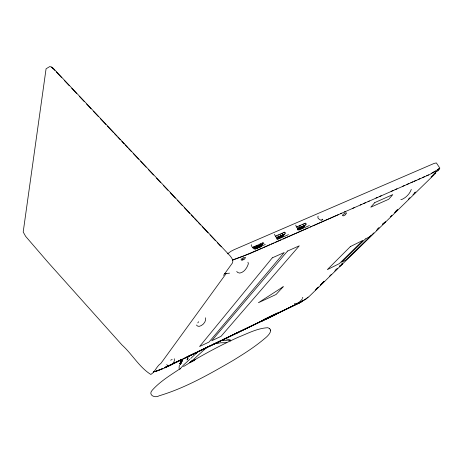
<?xml version="1.0" encoding="UTF-8"?>
<svg xmlns="http://www.w3.org/2000/svg" width="463" height="463" viewBox="0 0 463 463"><rect width="100%" height="100%" fill="white"/><g stroke="black" fill="none" stroke-linecap="round" stroke-linejoin="round"><path stroke-width="0.69" d="M179.36 364.994L179.036 368.432M180.668 363.073C178.926 365.591 181.398 359.792 181.959 359.757L182.347 360.052M180.518 364.161L180.072 363.443L180.489 362.245L180.877 362.546M318.116 216.117L317.815 217.135L318.255 218.49L320.57 220.122L321.854 219.954L322.763 219.167L321.86 220.209M295.915 225.093L295.782 225.626L298.334 229.862M274.756 234.249L274.611 234.782L277.163 239.087M251.403 244.701L251.218 245.361L252.746 247.983M180.628 362.02L180.217 363.455L182.028 360.249L182.457 360.579M411.306 189.396C409.761 193.893 405.82 197.886 401.444 199.651L400.831 199.553M181.264 361.997L182.52 359.467M182.237 360.903L182.092 361.262L181.704 360.961M181.594 361.082L182.04 360.255M180.923 362.697L181.27 361.95M302.518 298.467C301.164 300.898 298.658 302.819 296.042 303.786L294.41 303.491M180.796 362.662L180.263 363.328L181.988 359.716L182.37 360.011M180.639 363.177L180.94 362.616M181.062 363.374L181.328 362.917M182.069 360.278L181.751 360.891L182.138 361.192M162.837 368.513L159.758 369.705L160.082 369.671M436.881 171.599L437.107 171.264L435.301 172.41L433.808 174.071M437.934 170.916L439.52 168.613L429.427 174.638L250.008 253.527L232.715 260.119M223.49 275.369L232.519 262.874C233.589 260.218 231.477 257.544 229.862 255.593L53.372 68.46L52.093 67.314L49.871 66.504L46.074 68.79L23.202 231.98L25.621 236.333L48.054 262.365L121.954 344.929C132.048 353.987 139.322 367.327 150.84 374.463C155.209 371.824 156.535 366.198 160.858 363.438L226.147 273.569M180.692 363.681L180.425 363.212M253.533 248.434L254.268 247.45L253.747 247.676M254.065 248.446L254.87 247.369L254.355 247.595M254.465 248.637L255.674 247.016L253.927 248.868M197.782 322.885L198.644 321.739M254.824 248.868L256.676 246.403L254.28 249.111M255.252 249.019L257.278 246.322L255.113 248.718M255.495 248.909L258.076 245.975L255.559 248.967M256.288 248.567L258.869 245.627L256.855 248.405M258.667 247.526L261.265 244.586L259.234 247.364M191.838 361.701L192.654 360.636L189.917 362.732L206.66 347.505M277.412 237.779L278.217 236.761L276.926 237.994M281.006 236.853L282.8 234.602L280.057 237.641L280.561 237.421M277.777 237.525L279.148 236.188L276.99 239.145M277.974 237.872L279.681 236.124L277.719 238.827L277.158 238.902M282.1 236.078L280.885 237.45L283.321 234.538M282.008 236.79L282.824 235.76M282.731 236.471L284.982 233.653L282.332 236.819M282.337 235.974L281.608 237.131M194.286 360.521L195.183 359.41M297.599 229L298.444 227.964L297.981 228.166M297.888 229.208L299.162 227.651L297.408 229.416M297.75 229.932L300.088 227.084L298.045 229.191M299.312 228.589L298.519 229.764M299.167 229.312L301.303 226.72L300.846 226.922M301.158 227.449L302.015 226.413L300.684 227.657M301.442 227.657L302.727 226.106L301.396 227.345M303.722 226.002L301.61 228.415L304.15 225.487M303.138 227.252L304.862 225.174L302.217 227.987L302.709 227.773M179.777 369.318L183.655 364.919L189.83 359.259M297.964 229.839L300.591 227.032M299.544 228.485L298.78 229.654M301.598 227.646L303.653 225.539L301.355 228.531L300.8 228.6M304.127 226.245L303.028 227.802L305.788 224.607L305.331 224.81M180.46 363.38L180.072 363.825M196.729 352.887L190.756 358.466M195.907 353.657L197.747 351.753M190.785 362.257L192.313 360.729L189.917 362.732L192.186 360.799M192.018 361.765L193.511 360.272L193.835 361.082M437.593 170.598L439.85 168.104L436.383 162.935L434.242 163.37L233.977 249.742L230.939 251.322L227.501 253.857M438.959 169.018L439.323 168.584L437.616 169.666M316.235 288.993L317.253 287.992M320.836 284.496L323.903 281.498M335.669 270.01L336.694 269.015M341.295 264.518L342.319 263.516M377.322 229.33L378.867 227.819M395.848 211.232L397.393 209.722M414.373 193.135L415.404 192.133M315.297 290.046L318.37 287.048M320.419 285.052L324.002 281.55M329.633 276.052L331.172 274.553M334.755 271.058L337.313 268.557M339.362 266.561L340.386 265.559M341.41 264.558L342.435 263.557M371.777 234.915L373.844 232.895M376.425 230.377L379 227.86M390.332 216.794L391.877 215.289M394.453 212.772L397.543 209.756M408.36 199.188L409.905 197.684M413.002 194.663L415.577 192.151M431.03 177.057L433.605 174.545M435.793 173.11L308.827 296.806M180.651 363.629L180.466 363.096M166.721 364.578L167.513 365.434L168.96 365.799C171.895 365.272 175.269 361.869 174.262 358.732M434.468 173.654L435.359 172.977M242.328 259.552L242.67 259.303M252.491 247.52L263.117 242.647L263.945 243.289M305.354 299.254L298.768 303.329M303.473 300.354L298.739 303.178L268.754 317.589M435.434 171.067L431.528 173.341M180.547 368.426C170.656 375.059 160.146 381.309 152.165 390.297C147.732 395.084 155.192 398.469 159.214 395.772C185.264 387.994 209.131 374.324 232.548 360.781C243.573 354.027 254.586 347.117 264.46 338.725C267.452 336.445 274.397 330.026 267.869 327.711C257.469 328.215 247.942 333.383 238.433 337.162C222.79 344.183 207.621 352.227 192.845 360.903M306.037 299.005L298.728 303.294L164.805 367.923L155.852 371.43L153.328 371.853M183.498 366.569L189.656 362.801M345.12 215.011L343.309 215.897M236.917 333.071C241.755 330.449 232.918 334.703 236.171 333.429M243.463 258.695L242.907 258.892M244.163 259.384L242.114 260.235M192.492 354.236L195.097 352.985M198.355 351.417L209.438 346.092M212.696 344.53L221.169 340.455M222.477 339.83L235.511 333.563M236.819 332.938L261.583 321.033M207.725 347.024L184.974 357.957L207.765 347.013M209.021 346.399L302.385 301.257L265.021 319.516M209.068 346.393L261.769 321.079M165.297 367.228L167.803 366.03M175.952 362.141L178.458 360.943M179.094 360.642L181.641 359.421M188.655 356.07L191.838 354.548M164.672 367.657L168.434 365.863M169.689 365.261L213.593 344.269M162.339 368.803L160.748 369.474M232.669 260.015L233.584 259.604M338.465 214.612L312.756 225.927M340.438 213.744L341.758 213.165M344.385 212.002L345.705 211.423M352.285 208.518L354.259 207.65M360.179 205.034L361.493 204.455M363.467 203.587L365.44 202.713M368.073 201.555L369.387 200.971M375.968 198.071L377.281 197.487M379.255 196.619L381.228 195.745M391.096 191.393L393.07 190.524M395.043 189.651L397.017 188.782M402.283 186.462L404.257 185.588M406.89 184.43L408.864 183.556M410.837 182.688L412.811 181.814M414.125 181.236L416.098 180.362M418.072 179.494L420.045 178.62M422.678 177.462L424.652 176.588M426.626 175.72L428.599 174.852M262.486 247.942L244.36 255.686M263.812 247.364L269.761 244.759M271.087 244.18L273.731 243.017M275.057 242.438L281.006 239.834M282.991 238.966L308.126 227.952M310.112 227.084L311.431 226.505M255.842 248.787L261.682 246.241M277.754 239.307L288.507 234.619M298.919 230.082L309.423 225.504M253.417 247.109L253.938 246.883M255.831 246.061L256.346 245.836M259.824 244.325L260.339 244.099M262.22 243.283L262.735 243.063M254.025 247.028L254.54 246.802M257.231 245.633L257.746 245.407M260.42 244.244L260.935 244.024M276.475 237.345L276.949 237.143M297.478 228.218L297.94 228.022M277.007 237.282L277.482 237.079M283.582 234.428L284.05 234.22M300.192 229.035L300.585 228.699M255.547 248.712L265.34 244.447M275.948 235.91L284.676 232.125L285.804 233.369M296.962 226.795L305.493 223.097L306.587 224.335M304.585 223.571L305.024 223.38M275.803 236.217L276.278 236.008M278.003 235.262L278.477 235.054M281.654 233.676L282.129 233.474M283.842 232.727L284.311 232.524M296.806 227.101L297.269 226.905M298.953 226.17L299.416 225.973M302.518 224.624L302.981 224.428M303.659 224.138L304.098 223.947M279.993 234.562L280.468 234.359M282.181 233.612L282.65 233.41M299.457 226.118L299.92 225.921M300.169 225.811L300.632 225.608M159.984 369.763L153.45 371.98M155.736 371.314L160.001 369.619M234.041 259.402L243.7 255.923M168.96 365.799L170.731 365.324M215.654 343.679L220.648 342.776L226.829 342.684M213.837 344.09L216.968 343.28M153.884 371.748L154.81 371.592M224.584 273.737L229.532 273.158M221.256 340.548L223.658 340.293M223.594 340.438L227.507 340.421M228.265 340.322L229.746 340.548M225.909 338.835L230.418 339.964M229.59 340.67L230.782 340.947M51.329 67.077L53.586 68.738M182.272 360.179L181.89 359.878L180.842 361.638L181.658 362.298M182.248 360.22L181.861 359.919L180.883 361.574L181.658 362.112L181.27 361.765M181.849 360.602L182.272 360.862M181.739 360.723L182.133 361.018M181.039 361.325L181.427 361.62M181.004 361.389L181.386 361.684M181.403 362.593L181.016 362.292L180.709 362.818L180.356 362.477L180.778 362.865M180.998 362.373L181.386 362.674M180.443 362.321L181.311 362.998M180.437 362.355L180.825 362.651M180.576 363.038L180.964 363.339M180.35 363.258L180.848 363.681M180.304 363.38L180.807 363.796M180.072 363.443L180.46 363.744M180.026 363.548L180.414 363.843M180.02 363.773L180.402 364.068M179.968 363.895L180.414 364.248M52.556 68.102L54.837 70.393M259.523 247.242L262.064 244.238L260.027 247.022M236.709 271.468L237.826 272.568L239.765 273.089C244.192 272.377 247.155 267.759 248.365 263.771L247.954 262.191M196.462 325.009L197.388 325.969L199.049 326.403C202.672 325.744 206.562 321.553 205.508 317.792M56.324 71.973L61.782 77.755M64.259 80.388L69.218 85.643M71.696 88.277L76.655 93.532M79.63 96.686L84.098 101.42M86.575 104.053L91.037 108.782M93.52 111.415L98.48 116.67M100.459 118.777L105.917 124.559M107.404 126.139L113.354 132.447M114.344 133.5L116.826 136.128M117.816 137.181L120.299 139.809M121.786 141.389L124.263 144.016M125.259 145.069L127.736 147.697M128.726 148.75L131.208 151.378M133.194 153.484L138.645 159.266M140.63 161.373L146.082 167.155M148.565 169.782L153.525 175.043M156.5 178.197L160.464 182.405M163.439 185.559L167.907 190.293M170.384 192.921L175.344 198.181M177.329 200.282L182.289 205.543M184.268 207.65L189.726 213.431M191.213 215.011L193.69 217.639M194.686 218.692L197.163 221.32M198.158 222.373L200.635 225.001M202.123 226.581L208.072 232.889M210.057 234.99L215.515 240.777M217.494 242.878L219.977 245.512M220.162 245.361L221.343 246.814M269.564 328.389L269.796 328.794M270.473 329.98L270.705 330.379M170.662 360.22A3.293 0.509 -28.4 0 1 172.172 359.427M302.345 297.697A3.073 0.365 -29.7 0 1 302.831 297.628M241.889 260.032A2.465 0.781 -28.7 0 1 241.813 258.724A2.465 0.781 -28.7 0 1 245.135 257.341A2.465 0.781 -28.7 0 1 244.047 259.13M342.556 215.237A2.361 0.689 -34.5 0 1 344.651 213.368A2.361 0.689 -34.5 0 1 346.446 213.032A2.361 0.689 -34.5 0 1 344.97 214.786M343.06 215.723A2.361 0.689 -34.5 0 1 342.551 215.66M187.411 359.178L187.011 359.971L188.14 357.795L187.411 359.178M382.484 224.277L385.366 221.904L382.484 224.277M259.668 245.28L257.144 248.278L259.668 245.28M260.675 244.667L257.937 247.931L260.675 244.667M263.065 243.625L260.316 246.895L263.065 243.625M280.41 235.806L277.985 238.711L280.41 235.806M281.139 235.488L278.709 238.399L281.139 235.488M281.869 235.169L279.432 238.08L281.869 235.169M272.29 257.839L199.582 346.527L209.039 342.035L284.218 252.532L272.29 257.839M287.535 251.056L211.678 340.785L221.019 336.346L299.26 245.836L287.535 251.056M374.798 202.591L370.811 207.175L388.7 199.264L392.798 194.605L374.798 202.591M283.2 286.747L276.07 294.491L258.423 302.715L283.2 286.747M305.893 298.913C306.251 299.034 311.321 294.532 305.893 298.913M339.425 266.329C338.47 267.545 346.017 260.906 339.425 266.329M350.375 246.576L327.335 269.628L339.35 263.603L362.98 240.343L350.375 246.576M365.365 238.977L341.613 262.289L345.537 260.235L347.429 258.672L371.442 235.227L369.462 236.859L365.365 238.977M262.185 320.755L261.219 321.617L275.109 314.927L277.563 312.878L263.569 319.568L262.185 320.755M181.722 359.519L164.822 367.639L181.739 359.514"/></g></svg>
